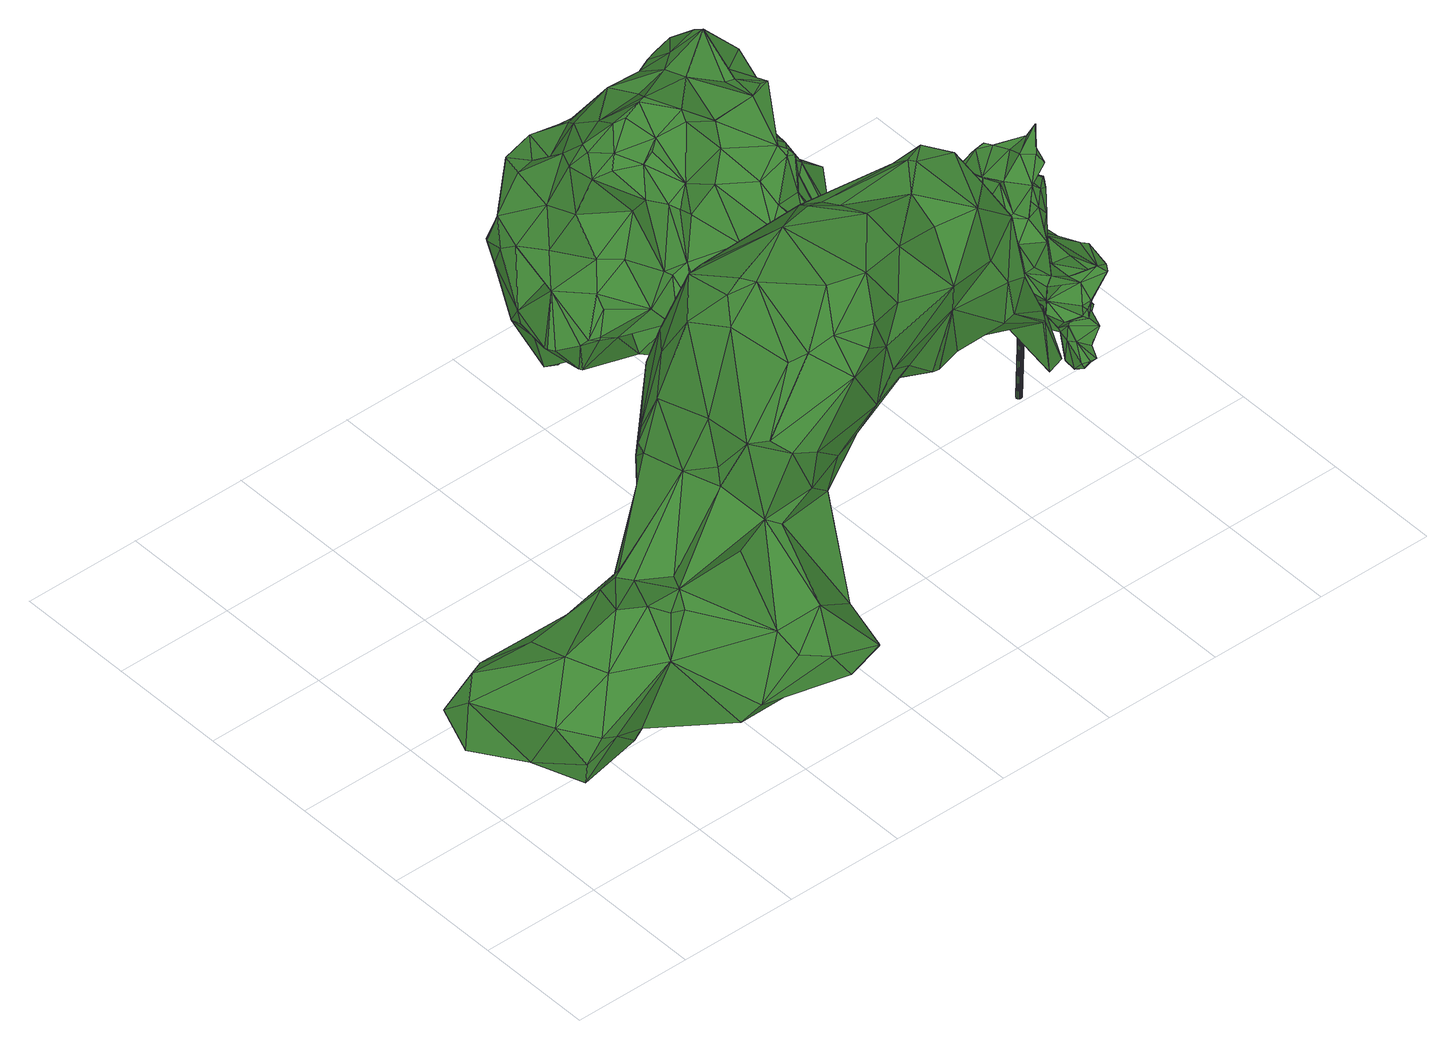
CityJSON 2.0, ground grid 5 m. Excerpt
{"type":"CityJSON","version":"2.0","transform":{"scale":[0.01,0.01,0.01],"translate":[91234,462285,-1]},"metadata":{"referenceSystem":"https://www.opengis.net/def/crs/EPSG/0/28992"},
"CityObjects":{
"tree1":{"type":"SolitaryVegetationObject","attributes":{"gtid":165,"crown_width_m":18.68,"crown_median_z":6.16,"trunk_H_m":6.34,"trunk_DBH_m":0.913,"trunk_radius_m":0.456,"trunk_base_height_m":-0.18,"original_gtid":"169"},"geometry":[{"type":"Solid","lod":"3","boundaries":[[[[0,1,2]],[[3,4,5]],[[6,7,8]],[[9,10,11]],[[12,13,14]],[[15,16,17]],[[18,19,20]],[[12,21,22]],[[23,24,25]],[[16,26,27]],[[28,29,30]],[[5,31,29]],[[5,29,3]],[[32,33,34]],[[35,36,37]],[[25,24,38]],[[21,39,22]],[[36,40,41]],[[36,41,37]],[[42,43,4]],[[44,45,46]],[[21,46,45]],[[36,47,48]],[[49,7,50]],[[51,0,52]],[[53,54,55]],[[56,57,30]],[[58,56,30]],[[30,29,58]],[[29,28,3]],[[59,45,60]],[[61,45,59]],[[62,33,63]],[[64,65,66]],[[67,64,66]],[[68,69,70]],[[71,72,73]],[[74,72,71]],[[5,75,31]],[[57,56,76]],[[32,34,77]],[[78,77,34]],[[79,38,80]],[[62,81,82]],[[83,43,42]],[[84,78,85]],[[36,86,40]],[[87,86,36]],[[88,89,90]],[[91,92,93]],[[94,92,91]],[[95,96,97]],[[60,44,95]],[[62,98,99]],[[80,24,100]],[[101,102,103]],[[104,76,56]],[[105,106,104]],[[105,107,108]],[[23,25,109]],[[110,39,111]],[[112,85,78]],[[113,9,114]],[[2,115,0]],[[116,13,110]],[[117,118,119]],[[40,86,120]],[[121,81,122]],[[120,123,124]],[[12,125,21]],[[126,125,12]],[[70,69,127]],[[91,128,72]],[[129,69,130]],[[16,7,26]],[[27,131,132]],[[17,27,132]],[[133,134,135]],[[110,111,136]],[[137,133,138]],[[65,64,8]],[[80,76,139]],[[48,140,123]],[[141,142,143]],[[87,144,86]],[[145,106,146]],[[5,68,75]],[[112,78,34]],[[3,42,4]],[[0,51,1]],[[67,113,114]],[[66,10,113]],[[66,113,67]],[[53,55,147]],[[120,148,40]],[[20,149,88]],[[64,6,8]],[[110,12,22]],[[110,22,39]],[[7,6,50]],[[82,79,139]],[[40,148,41]],[[150,41,148]],[[90,4,43]],[[71,151,74]],[[42,97,83]],[[131,152,14]],[[136,111,153]],[[110,13,12]],[[95,44,96]],[[60,45,44]],[[154,49,50]],[[27,155,131]],[[8,156,65]],[[15,156,8]],[[155,26,49]],[[14,126,12]],[[26,7,49]],[[137,152,157]],[[158,72,128]],[[159,160,161]],[[24,80,38]],[[77,78,162]],[[146,85,145]],[[145,85,112]],[[68,70,75]],[[81,163,164]],[[84,85,146]],[[99,145,112]],[[5,4,165]],[[133,151,134]],[[2,166,115]],[[167,55,54]],[[160,111,61]],[[111,39,61]],[[131,155,152]],[[20,19,73]],[[70,127,168]],[[67,92,169]],[[31,170,29]],[[2,171,166]],[[8,7,15]],[[88,149,172]],[[155,27,26]],[[164,173,174]],[[100,119,118]],[[149,175,176]],[[82,139,177]],[[177,62,82]],[[172,149,176]],[[149,20,175]],[[134,90,43]],[[81,178,122]],[[67,169,64]],[[6,64,169]],[[172,179,5]],[[176,179,172]],[[68,5,179]],[[93,9,180]],[[127,171,2]],[[5,165,172]],[[100,24,23]],[[56,58,51]],[[123,87,181]],[[116,110,136]],[[136,182,116]],[[54,129,183]],[[53,129,54]],[[4,89,165]],[[134,43,83]],[[90,89,4]],[[107,162,108]],[[167,54,175]],[[176,175,54]],[[151,18,134]],[[89,172,165]],[[89,88,172]],[[80,139,79]],[[90,134,18]],[[106,177,139]],[[117,184,30]],[[185,184,117]],[[186,102,127]],[[15,7,16]],[[83,97,138]],[[17,66,156]],[[65,156,66]],[[156,15,17]],[[74,91,72]],[[17,16,27]],[[47,13,116]],[[47,14,13]],[[10,66,132]],[[99,34,33]],[[112,34,99]],[[187,188,97]],[[137,157,133]],[[140,182,189]],[[140,189,190]],[[93,114,9]],[[66,17,132]],[[132,11,10]],[[93,128,91]],[[175,20,167]],[[134,83,135]],[[184,121,191]],[[58,143,51]],[[187,42,192]],[[54,183,193]],[[94,74,194]],[[1,51,143]],[[73,19,151]],[[147,195,53]],[[61,21,45]],[[157,194,151]],[[151,194,74]],[[119,23,109]],[[180,9,11]],[[127,102,171]],[[196,189,195]],[[101,171,102]],[[187,97,42]],[[164,174,81]],[[105,197,106]],[[146,106,197]],[[184,28,30]],[[138,135,83]],[[138,97,96]],[[101,32,77]],[[120,124,148]],[[104,106,139]],[[51,52,56]],[[36,48,87]],[[107,166,101]],[[190,189,196]],[[76,118,57]],[[25,198,109]],[[158,93,199]],[[158,128,93]],[[38,198,25]],[[154,50,169]],[[154,169,94]],[[29,170,58]],[[188,95,97]],[[191,59,60]],[[60,95,191]],[[130,69,68]],[[196,123,140]],[[157,154,194]],[[10,9,113]],[[95,188,191]],[[126,14,152]],[[138,133,135]],[[3,192,42]],[[28,192,3]],[[174,195,178]],[[195,173,53]],[[138,96,137]],[[188,184,191]],[[81,174,178]],[[48,123,181]],[[55,200,147]],[[93,41,199]],[[153,159,136]],[[48,181,87]],[[121,184,185]],[[121,185,82]],[[82,81,121]],[[154,157,49]],[[54,193,176]],[[99,98,145]],[[147,196,195]],[[159,161,189]],[[182,159,189]],[[36,35,47]],[[41,93,37]],[[50,6,169]],[[122,59,121]],[[59,191,121]],[[157,151,133]],[[94,194,154]],[[148,124,150]],[[72,199,201]],[[104,139,76]],[[145,98,106]],[[177,106,98]],[[100,23,119]],[[82,198,79]],[[38,79,198]],[[96,44,202]],[[163,81,62]],[[163,62,63]],[[99,33,62]],[[177,98,62]],[[150,124,199]],[[203,199,124]],[[63,33,32]],[[80,100,118]],[[80,118,76]],[[136,159,182]],[[129,130,183]],[[70,142,75]],[[117,30,118]],[[185,198,82]],[[185,109,198]],[[49,152,155]],[[150,199,41]],[[201,199,203]],[[14,47,204]],[[73,72,203]],[[73,203,20]],[[157,152,49]],[[137,126,152]],[[131,14,204]],[[131,204,132]],[[153,111,160]],[[160,61,59]],[[61,39,21]],[[91,74,94]],[[72,201,203]],[[196,200,205]],[[180,11,35]],[[180,35,37]],[[37,93,180]],[[137,202,126]],[[96,202,137]],[[35,11,132]],[[122,189,161]],[[178,189,122]],[[205,200,203]],[[196,147,200]],[[196,205,123]],[[123,205,124]],[[72,158,199]],[[164,102,173]],[[205,203,124]],[[195,174,173]],[[77,162,107]],[[167,200,55]],[[167,203,200]],[[167,20,203]],[[116,140,47]],[[71,73,151]],[[182,140,116]],[[196,140,190]],[[195,189,178]],[[126,202,125]],[[109,185,117]],[[109,117,119]],[[57,118,30]],[[86,144,120]],[[125,202,44]],[[84,197,108]],[[105,108,197]],[[47,35,204]],[[153,160,159]],[[59,161,160]],[[59,122,161]],[[48,47,140]],[[132,204,35]],[[56,52,104]],[[88,90,18]],[[88,18,20]],[[0,115,52]],[[129,127,69]],[[53,186,129]],[[84,162,78]],[[84,108,162]],[[166,107,105]],[[104,166,105]],[[166,171,101]],[[163,103,102]],[[163,102,164]],[[143,58,170]],[[170,141,143]],[[107,101,77]],[[188,192,184]],[[28,184,192]],[[70,168,142]],[[2,142,168]],[[2,168,127]],[[187,192,188]],[[143,142,1]],[[125,46,21]],[[44,46,125]],[[31,75,206]],[[93,92,114]],[[114,92,67]],[[170,31,206]],[[170,206,141]],[[166,52,115]],[[104,52,166]],[[2,1,142]],[[173,186,53]],[[129,186,127]],[[173,102,186]],[[179,176,193]],[[183,130,193]],[[68,193,130]],[[179,193,68]],[[169,92,94]],[[206,142,141]],[[206,75,142]],[[63,103,163]],[[32,103,63]],[[32,101,103]],[[84,146,197]],[[18,151,19]],[[123,144,87]],[[120,144,123]],[[207,208,209]],[[207,209,210]],[[210,209,211]],[[210,211,212]],[[209,208,213]],[[209,213,211]],[[211,213,214]],[[211,214,212]],[[213,208,215]],[[213,215,214]],[[214,215,216]],[[214,216,212]],[[215,208,217]],[[215,217,216]],[[216,217,218]],[[216,218,212]],[[217,208,219]],[[217,219,218]],[[218,219,220]],[[218,220,212]],[[219,208,221]],[[219,221,220]],[[220,221,222]],[[220,222,212]],[[221,208,223]],[[221,223,222]],[[222,223,224]],[[222,224,212]],[[223,208,225]],[[223,225,224]],[[224,225,226]],[[224,226,212]],[[225,208,227]],[[225,227,226]],[[226,227,228]],[[226,228,212]],[[227,208,229]],[[227,229,228]],[[228,229,230]],[[228,230,212]],[[229,208,231]],[[229,231,230]],[[230,231,232]],[[230,232,212]],[[231,208,233]],[[231,233,232]],[[232,233,234]],[[232,234,212]],[[233,208,235]],[[233,235,234]],[[234,235,236]],[[234,236,212]],[[235,208,237]],[[235,237,236]],[[236,237,238]],[[236,238,212]],[[237,208,239]],[[237,239,238]],[[238,239,240]],[[238,240,212]],[[239,208,241]],[[239,241,240]],[[240,241,242]],[[240,242,212]],[[241,208,243]],[[241,243,242]],[[242,243,244]],[[242,244,212]],[[243,208,245]],[[243,245,244]],[[244,245,246]],[[244,246,212]],[[245,208,247]],[[245,247,246]],[[246,247,248]],[[246,248,212]],[[247,208,249]],[[247,249,248]],[[248,249,250]],[[248,250,212]],[[249,208,251]],[[249,251,250]],[[250,251,252]],[[250,252,212]],[[251,208,253]],[[251,253,252]],[[252,253,254]],[[252,254,212]],[[253,208,255]],[[253,255,254]],[[254,255,256]],[[254,256,212]],[[255,208,207]],[[255,207,256]],[[256,207,210]],[[256,210,212]]]]}]},
"tree2":{"type":"SolitaryVegetationObject","attributes":{"gtid":192,"crown_width_m":11.8,"crown_median_z":6.64,"trunk_H_m":6.78,"trunk_DBH_m":0.577,"trunk_radius_m":0.288,"trunk_base_height_m":-0.14,"original_gtid":"196"},"geometry":[{"type":"Solid","lod":"3","boundaries":[[[[257,258,259]],[[260,261,262]],[[263,264,265]],[[266,267,268]],[[269,270,271]],[[272,273,274]],[[275,276,277]],[[264,278,279]],[[280,268,267]],[[281,282,283]],[[281,278,282]],[[284,285,286]],[[287,288,289]],[[275,290,291]],[[292,293,294]],[[295,296,297]],[[298,295,297]],[[299,300,301]],[[302,303,304]],[[305,306,307]],[[308,309,310]],[[311,309,308]],[[312,313,270]],[[314,270,313]],[[275,291,276]],[[266,315,316]],[[317,318,300]],[[282,263,283]],[[319,320,321]],[[322,323,324]],[[271,325,326]],[[327,326,325]],[[328,329,279]],[[330,329,328]],[[331,332,333]],[[334,274,335]],[[336,318,317]],[[264,263,282]],[[337,338,295]],[[339,314,313]],[[340,341,342]],[[343,344,345]],[[346,347,348]],[[262,261,349]],[[350,351,352]],[[352,351,353]],[[354,335,274]],[[291,290,350]],[[355,300,356]],[[275,350,290]],[[357,358,359]],[[325,360,327]],[[361,342,362]],[[263,363,364]],[[365,366,367]],[[368,261,369]],[[370,371,372]],[[284,286,373]],[[374,285,284]],[[299,375,376]],[[377,378,292]],[[379,378,377]],[[342,341,380]],[[327,269,326]],[[336,381,318]],[[382,340,383]],[[276,346,277]],[[360,384,327]],[[379,293,378]],[[385,345,386]],[[387,388,360]],[[389,390,391]],[[391,390,392]],[[393,311,308]],[[379,296,293]],[[394,266,349]],[[267,395,287]],[[271,326,269]],[[376,375,332]],[[396,397,398]],[[399,400,401]],[[399,398,400]],[[402,403,404]],[[405,406,407]],[[302,281,408]],[[409,298,410]],[[340,361,383]],[[342,361,340]],[[317,300,355]],[[295,338,296]],[[411,412,260]],[[350,413,291]],[[266,395,267]],[[310,414,308]],[[379,377,415]],[[379,415,297]],[[300,318,301]],[[376,259,416]],[[417,418,419]],[[272,347,420]],[[421,393,288]],[[422,418,417]],[[378,293,423]],[[292,423,293]],[[377,334,415]],[[382,386,340]],[[389,424,390]],[[306,367,425]],[[328,426,427]],[[339,428,429]],[[336,429,428]],[[340,345,430]],[[386,345,340]],[[331,310,309]],[[431,432,433]],[[337,303,434]],[[278,264,282]],[[259,332,331]],[[263,364,303]],[[388,314,339]],[[387,314,388]],[[271,314,387]],[[271,270,314]],[[281,283,408]],[[284,373,380]],[[435,436,365]],[[370,319,437]],[[370,437,438]],[[439,358,440]],[[323,322,441]],[[323,441,398]],[[328,442,330]],[[299,301,375]],[[376,332,259]],[[301,318,381]],[[332,375,333]],[[333,310,331]],[[443,444,270]],[[443,289,444]],[[445,406,446]],[[447,345,385]],[[399,386,382]],[[353,351,424]],[[262,411,260]],[[291,448,449]],[[297,296,379]],[[450,394,451]],[[300,299,356]],[[421,452,453]],[[268,349,266]],[[454,455,456]],[[457,324,383]],[[270,269,443]],[[365,458,402]],[[452,459,453]],[[450,451,438]],[[460,395,316]],[[316,395,266]],[[461,261,394]],[[462,394,261]],[[313,312,463]],[[313,463,339]],[[464,465,459]],[[343,345,447]],[[374,365,285]],[[316,315,450]],[[466,467,364]],[[289,267,287]],[[393,453,311]],[[354,435,404]],[[291,449,276]],[[468,276,449]],[[469,470,356]],[[471,299,376]],[[368,373,286]],[[472,400,445]],[[388,473,360]],[[468,449,372]],[[474,386,401]],[[337,434,467]],[[263,408,283]],[[475,476,360]],[[407,473,405]],[[322,324,457]],[[338,337,467]],[[258,465,417]],[[328,427,442]],[[477,299,471]],[[425,307,306]],[[295,409,337]],[[334,442,427]],[[334,427,415]],[[426,297,427]],[[415,427,297]],[[295,298,409]],[[359,358,411]],[[319,478,479]],[[279,410,328]],[[355,455,480]],[[443,269,481]],[[482,327,359]],[[292,390,483]],[[452,321,459]],[[478,321,452]],[[311,453,459]],[[333,375,301]],[[381,333,301]],[[443,481,484]],[[396,398,441]],[[422,465,485]],[[470,455,355]],[[418,486,419]],[[365,436,366]],[[463,312,270]],[[460,287,395]],[[426,298,297]],[[487,439,457]],[[257,311,459]],[[414,310,333]],[[277,351,275]],[[424,351,483]],[[257,259,331]],[[364,488,434]],[[364,467,488]],[[467,434,488]],[[489,490,294]],[[265,264,329]],[[275,351,350]],[[320,485,464]],[[489,293,491]],[[294,293,489]],[[399,401,386]],[[372,448,370]],[[372,449,448]],[[389,391,486]],[[364,363,466]],[[454,388,429]],[[450,479,316]],[[359,327,357]],[[429,480,454]],[[262,280,482]],[[426,410,298]],[[492,493,491]],[[377,274,334]],[[308,414,494]],[[473,397,475]],[[473,475,360]],[[265,363,263]],[[397,476,495]],[[402,458,496]],[[448,497,370]],[[401,400,472]],[[257,465,258]],[[459,465,257]],[[466,293,467]],[[491,293,466]],[[421,288,287]],[[405,456,433]],[[334,335,442]],[[308,494,288]],[[343,447,374]],[[284,343,374]],[[497,448,413]],[[370,438,371]],[[451,371,438]],[[385,498,447]],[[469,455,470]],[[456,455,469]],[[380,373,342]],[[383,361,457]],[[482,359,411]],[[482,411,262]],[[316,479,460]],[[422,389,418]],[[257,331,309]],[[287,460,421]],[[327,384,357]],[[257,309,311]],[[478,421,460]],[[460,479,478]],[[485,465,464]],[[386,474,496]],[[386,496,385]],[[353,320,352]],[[261,368,462]],[[424,389,422]],[[279,329,264]],[[499,428,463]],[[500,265,501]],[[500,501,472]],[[317,502,336]],[[400,406,445]],[[433,456,431]],[[422,485,320]],[[422,320,353]],[[484,482,280]],[[461,394,349]],[[404,403,335]],[[503,468,436]],[[276,503,346]],[[468,503,276]],[[265,329,330]],[[265,330,504]],[[404,335,354]],[[365,286,285]],[[365,367,286]],[[367,306,286]],[[419,416,417]],[[292,490,390]],[[258,417,416]],[[258,416,259]],[[405,433,406]],[[446,406,433]],[[418,389,486]],[[431,469,505]],[[505,416,392]],[[425,367,307]],[[505,469,477]],[[432,431,505]],[[392,432,505]],[[383,324,382]],[[387,325,271]],[[393,421,453]],[[393,308,288]],[[402,435,365]],[[404,435,402]],[[270,444,494]],[[288,494,444]],[[479,438,437]],[[479,437,319]],[[480,502,355]],[[355,502,317]],[[419,486,391]],[[398,506,400]],[[299,477,469]],[[422,353,424]],[[392,416,391]],[[471,416,477]],[[477,416,505]],[[374,447,365]],[[398,399,323]],[[507,508,491]],[[472,508,507]],[[398,397,506]],[[407,506,397]],[[407,397,473]],[[391,416,419]],[[484,280,267]],[[484,267,289]],[[484,481,482]],[[484,289,443]],[[463,428,339]],[[356,470,355]],[[429,502,480]],[[405,388,454]],[[405,473,388]],[[336,428,381]],[[339,429,388]],[[385,458,498]],[[306,509,286]],[[451,462,509]],[[510,451,509]],[[510,509,306]],[[499,381,428]],[[471,376,416]],[[351,348,483]],[[299,469,356]],[[367,511,307]],[[362,439,361]],[[362,411,439]],[[400,506,406]],[[407,406,506]],[[504,501,265]],[[401,501,474]],[[401,472,501]],[[475,495,476]],[[490,493,392]],[[330,442,335]],[[381,499,512]],[[288,444,289]],[[468,366,436]],[[503,436,354]],[[438,479,450]],[[291,413,448]],[[462,451,394]],[[346,348,277]],[[274,273,354]],[[461,349,261]],[[319,352,320]],[[368,369,373]],[[328,410,426]],[[278,410,279]],[[281,410,278]],[[409,410,281]],[[434,303,364]],[[303,408,263]],[[302,408,303]],[[281,302,409]],[[302,304,409]],[[409,303,337]],[[304,303,409]],[[294,490,292]],[[292,483,347]],[[292,347,377]],[[377,347,272]],[[292,378,423]],[[424,483,390]],[[360,325,387]],[[336,502,429]],[[431,456,469]],[[345,344,430]],[[405,454,456]],[[284,380,343]],[[327,482,481]],[[327,481,269]],[[447,458,365]],[[498,458,447]],[[417,465,422]],[[377,272,274]],[[487,457,361]],[[362,342,369]],[[369,342,373]],[[397,495,475]],[[466,500,507]],[[363,500,466]],[[265,500,363]],[[384,360,476]],[[466,507,491]],[[507,500,472]],[[478,319,321]],[[421,478,452]],[[464,321,320]],[[464,459,321]],[[358,439,411]],[[272,420,273]],[[483,348,347]],[[474,403,402]],[[439,440,457]],[[357,440,358]],[[384,440,357]],[[372,307,511]],[[305,307,372]],[[371,305,372]],[[371,306,305]],[[366,468,511]],[[366,511,367]],[[372,511,468]],[[371,451,510]],[[371,510,306]],[[368,509,462]],[[286,509,368]],[[480,455,454]],[[445,513,432]],[[463,512,499]],[[492,432,493]],[[463,270,512]],[[432,392,493]],[[490,489,493]],[[494,414,512]],[[381,512,333]],[[414,333,512]],[[338,293,296]],[[338,467,293]],[[445,491,508]],[[445,508,472]],[[474,501,403]],[[504,403,501]],[[330,335,504]],[[504,335,403]],[[487,361,439]],[[445,432,492]],[[390,490,392]],[[433,432,513]],[[446,513,445]],[[433,513,446]],[[341,340,344]],[[340,430,344]],[[385,496,458]],[[343,514,344]],[[315,394,450]],[[315,266,394]],[[280,262,349]],[[280,349,268]],[[351,277,348]],[[319,370,497]],[[396,441,322]],[[397,515,476]],[[382,323,399]],[[476,515,384]],[[322,440,396]],[[457,440,322]],[[402,496,474]],[[396,515,397]],[[384,515,396]],[[445,492,491]],[[354,436,435]],[[369,261,412]],[[261,260,412]],[[362,369,412]],[[362,412,411]],[[384,396,440]],[[382,324,323]],[[494,516,270]],[[512,270,516]],[[512,516,494]],[[319,497,352]],[[491,493,489]],[[352,413,350]],[[497,413,352]],[[420,347,346]],[[354,273,503]],[[420,346,273]],[[346,503,273]],[[343,380,514]],[[380,341,514]],[[341,344,514]],[[517,518,519]],[[517,519,520]],[[520,519,521]],[[520,521,522]],[[519,518,523]],[[519,523,521]],[[521,523,524]],[[521,524,522]],[[523,518,525]],[[523,525,524]],[[524,525,526]],[[524,526,522]],[[525,518,527]],[[525,527,526]],[[526,527,528]],[[526,528,522]],[[527,518,529]],[[527,529,528]],[[528,529,530]],[[528,530,522]],[[529,518,531]],[[529,531,530]],[[530,531,532]],[[530,532,522]],[[531,518,533]],[[531,533,532]],[[532,533,534]],[[532,534,522]],[[533,518,535]],[[533,535,534]],[[534,535,536]],[[534,536,522]],[[535,518,537]],[[535,537,536]],[[536,537,538]],[[536,538,522]],[[537,518,539]],[[537,539,538]],[[538,539,540]],[[538,540,522]],[[539,518,541]],[[539,541,540]],[[540,541,542]],[[540,542,522]],[[541,518,543]],[[541,543,542]],[[542,543,544]],[[542,544,522]],[[543,518,545]],[[543,545,544]],[[544,545,546]],[[544,546,522]],[[545,518,547]],[[545,547,546]],[[546,547,548]],[[546,548,522]],[[547,518,549]],[[547,549,548]],[[548,549,550]],[[548,550,522]],[[549,518,551]],[[549,551,550]],[[550,551,552]],[[550,552,522]],[[551,518,553]],[[551,553,552]],[[552,553,554]],[[552,554,522]],[[553,518,555]],[[553,555,554]],[[554,555,556]],[[554,556,522]],[[555,518,557]],[[555,557,556]],[[556,557,558]],[[556,558,522]],[[557,518,559]],[[557,559,558]],[[558,559,560]],[[558,560,522]],[[559,518,561]],[[559,561,560]],[[560,561,562]],[[560,562,522]],[[561,518,563]],[[561,563,562]],[[562,563,564]],[[562,564,522]],[[563,518,565]],[[563,565,564]],[[564,565,566]],[[564,566,522]],[[565,518,517]],[[565,517,566]],[[566,517,520]],[[566,520,522]]]]}]},
"tree3":{"type":"SolitaryVegetationObject","attributes":{"gtid":215,"crown_width_m":5.42,"crown_median_z":6.49,"trunk_H_m":6.42,"trunk_DBH_m":0.236,"trunk_radius_m":0.118,"trunk_base_height_m":0.07,"original_gtid":"220"},"geometry":[{"type":"Solid","lod":"3","boundaries":[[[[567,568,569]],[[570,571,572]],[[573,574,575]],[[576,577,578]],[[576,571,577]],[[579,580,581]],[[582,583,584]],[[585,586,587]],[[588,589,590]],[[577,591,592]],[[593,594,595]],[[594,596,595]],[[597,598,599]],[[600,601,602]],[[603,604,605]],[[606,605,604]],[[607,608,609]],[[610,611,612]],[[613,614,615]],[[616,617,618]],[[589,619,620]],[[621,620,622]],[[621,622,623]],[[624,625,580]],[[626,627,628]],[[576,629,571]],[[593,595,630]],[[631,630,632]],[[633,634,635]],[[636,637,574]],[[567,638,568]],[[639,640,573]],[[641,635,642]],[[643,644,645]],[[588,646,647]],[[647,646,648]],[[649,650,651]],[[652,653,654]],[[609,655,615]],[[656,657,658]],[[642,659,660]],[[634,659,642]],[[567,569,607]],[[661,662,663]],[[605,606,664]],[[665,666,633]],[[664,667,584]],[[668,569,568]],[[668,568,669]],[[670,669,568]],[[671,672,614]],[[587,586,673]],[[578,674,576]],[[675,590,620]],[[638,619,676]],[[589,676,619]],[[634,666,677]],[[590,648,646]],[[620,590,589]],[[660,604,603]],[[676,589,647]],[[588,647,589]],[[590,675,648]],[[678,679,680]],[[678,628,679]],[[681,682,662]],[[682,663,662]],[[642,635,634]],[[673,683,684]],[[683,685,684]],[[686,623,687]],[[646,588,590]],[[612,688,610]],[[609,615,607]],[[689,690,686]],[[691,692,693]],[[612,637,636]],[[613,615,655]],[[631,632,629]],[[694,695,696]],[[696,697,694]],[[574,611,610]],[[625,698,699]],[[700,701,585]],[[675,702,703]],[[675,703,648]],[[704,580,627]],[[623,705,650]],[[585,701,586]],[[706,585,707]],[[599,598,708]],[[583,605,664]],[[583,664,584]],[[578,577,709]],[[634,710,659]],[[711,710,634]],[[655,677,613]],[[577,712,709]],[[705,686,713]],[[714,715,645]],[[716,697,696]],[[717,613,677]],[[718,719,693]],[[718,693,720]],[[721,722,723]],[[592,591,724]],[[628,654,653]],[[725,665,641]],[[571,629,572]],[[726,679,653]],[[642,660,603]],[[656,727,657]],[[640,728,573]],[[681,636,682]],[[574,728,636]],[[658,729,730]],[[731,732,733]],[[616,687,617]],[[634,633,666]],[[663,673,684]],[[734,703,702]],[[641,735,725]],[[736,593,630]],[[737,738,579]],[[739,644,740]],[[569,608,607]],[[711,655,609]],[[741,742,743]],[[706,707,645]],[[714,645,707]],[[695,716,696]],[[623,686,705]],[[716,743,689]],[[610,575,574]],[[609,608,599]],[[686,687,689]],[[627,580,744]],[[685,586,701]],[[685,673,586]],[[685,683,673]],[[693,692,720]],[[736,630,708]],[[658,730,656]],[[745,656,730]],[[612,611,637]],[[746,682,747]],[[635,641,665]],[[650,705,651]],[[738,721,579]],[[738,722,721]],[[567,607,614]],[[748,604,749]],[[609,599,711]],[[750,751,752]],[[704,753,754]],[[635,665,633]],[[659,755,660]],[[736,598,597]],[[686,742,713]],[[756,723,576]],[[729,657,727]],[[658,657,729]],[[619,638,757]],[[673,663,587]],[[727,745,694]],[[656,745,727]],[[751,725,735]],[[758,669,670]],[[731,630,723]],[[606,630,731]],[[645,715,582]],[[619,617,620]],[[759,753,704]],[[606,733,664]],[[731,733,606]],[[655,711,677]],[[697,760,694]],[[761,762,695]],[[700,585,706]],[[688,763,732]],[[719,732,763]],[[737,754,738]],[[712,674,578]],[[712,578,709]],[[584,643,582]],[[582,643,645]],[[717,694,760]],[[584,764,643]],[[630,749,708]],[[630,748,749]],[[626,746,759]],[[765,746,626]],[[638,766,568]],[[670,568,766]],[[738,639,688]],[[706,636,767]],[[706,767,700]],[[580,704,581]],[[599,608,597]],[[694,745,695]],[[705,713,651]],[[618,672,616]],[[690,743,742]],[[722,732,731]],[[684,661,663]],[[768,761,769]],[[694,770,727]],[[676,647,766]],[[618,617,619]],[[605,771,603]],[[583,771,605]],[[730,761,745]],[[724,772,592]],[[637,611,574]],[[756,721,723]],[[573,728,574]],[[698,625,624]],[[726,652,773]],[[627,654,628]],[[672,774,614]],[[712,775,650]],[[776,777,778]],[[779,601,600]],[[780,779,600]],[[618,619,757]],[[732,718,781]],[[610,639,575]],[[688,639,610]],[[776,688,692]],[[690,689,743]],[[731,723,722]],[[720,692,688]],[[636,706,782]],[[774,567,614]],[[719,691,693]],[[681,767,636]],[[634,677,711]],[[572,596,593]],[[758,570,669]],[[651,580,579]],[[764,667,781]],[[688,732,738]],[[738,732,722]],[[615,614,607]],[[701,783,685]],[[628,784,626]],[[678,784,628]],[[687,623,622]],[[687,622,620]],[[663,785,587]],[[742,686,690]],[[717,677,666]],[[756,786,721]],[[638,676,766]],[[787,751,750]],[[748,606,604]],[[767,681,788]],[[662,788,681]],[[662,661,788]],[[701,788,661]],[[767,788,701]],[[739,645,644]],[[789,708,790]],[[789,736,708]],[[711,599,708]],[[791,753,759]],[[640,753,791]],[[636,782,612]],[[732,781,733]],[[569,570,608]],[[679,628,653]],[[650,674,712]],[[756,674,650]],[[714,768,715]],[[576,631,629]],[[756,576,674]],[[671,792,793]],[[794,769,727]],[[684,685,783]],[[684,783,661]],[[701,661,783]],[[623,650,775]],[[678,779,780]],[[601,680,679]],[[779,680,601]],[[678,680,779]],[[761,602,762]],[[773,762,602]],[[601,679,726]],[[712,577,775]],[[724,795,570]],[[702,775,577]],[[573,575,639]],[[764,644,643]],[[668,570,569]],[[597,608,570]],[[651,579,721]],[[759,746,640]],[[640,791,759]],[[624,580,651]],[[630,606,748]],[[688,776,778]],[[688,778,763]],[[695,743,716]],[[729,727,769]],[[706,796,782]],[[630,631,723]],[[602,761,600]],[[604,660,749]],[[755,749,660]],[[730,729,761]],[[587,707,585]],[[773,652,744]],[[666,797,717]],[[745,761,695]],[[659,710,755]],[[666,665,797]],[[714,761,768]],[[698,624,651]],[[794,768,769]],[[750,752,798]],[[729,769,761]],[[648,703,647]],[[763,778,777]],[[723,631,576]],[[618,757,672]],[[751,787,797]],[[738,640,639]],[[668,669,570]],[[612,740,720]],[[781,720,740]],[[781,740,764]],[[781,718,720]],[[612,720,688]],[[597,572,736]],[[593,736,572]],[[580,625,699]],[[727,750,794]],[[787,750,727]],[[794,715,768]],[[620,617,687]],[[627,759,704]],[[626,759,627]],[[603,799,642]],[[742,699,713]],[[738,754,640]],[[583,735,771]],[[584,667,764]],[[782,739,612]],[[613,792,671]],[[689,793,716]],[[616,793,689]],[[717,792,613]],[[665,751,797]],[[725,751,665]],[[593,596,594]],[[758,670,766]],[[647,758,766]],[[724,702,772]],[[649,786,756]],[[651,786,649]],[[651,721,786]],[[671,614,613]],[[570,572,597]],[[713,698,651]],[[592,772,577]],[[702,577,772]],[[765,785,746]],[[776,692,691]],[[649,756,650]],[[616,689,687]],[[732,719,718]],[[754,737,581]],[[754,581,704]],[[701,700,767]],[[724,734,702]],[[697,793,792]],[[671,793,672]],[[716,793,697]],[[695,762,743]],[[741,743,762]],[[708,710,711]],[[800,710,708]],[[801,744,741]],[[744,742,741]],[[773,741,762]],[[603,771,799]],[[641,642,799]],[[582,752,583]],[[713,699,698]],[[797,787,694]],[[770,694,787]],[[580,699,744]],[[744,699,742]],[[765,780,785]],[[746,785,682]],[[702,621,775]],[[675,621,702]],[[620,621,675]],[[623,775,621]],[[579,581,737]],[[733,667,664]],[[781,667,733]],[[577,571,591]],[[749,800,708]],[[616,672,793]],[[758,734,570]],[[724,570,734]],[[707,587,785]],[[694,802,797]],[[717,797,802]],[[717,802,694]],[[715,794,798]],[[792,717,760]],[[792,760,697]],[[591,571,795]],[[591,795,724]],[[571,570,795]],[[612,739,740]],[[774,757,567]],[[567,757,638]],[[672,757,774]],[[801,741,773]],[[773,602,601]],[[726,773,601]],[[726,653,652]],[[801,773,744]],[[749,710,800]],[[749,755,710]],[[719,763,803]],[[719,803,691]],[[682,785,663]],[[600,785,780]],[[707,785,714]],[[746,747,640]],[[735,799,771]],[[735,641,799]],[[763,777,803]],[[691,803,776]],[[776,803,777]],[[744,654,627]],[[798,794,750]],[[765,626,784]],[[652,654,744]],[[780,784,678]],[[715,752,582]],[[798,752,715]],[[765,784,780]],[[789,598,736]],[[708,598,790]],[[789,790,598]],[[735,752,751]],[[761,714,785]],[[761,785,600]],[[727,770,787]],[[682,636,747]],[[728,747,636]],[[747,728,640]],[[583,752,735]],[[629,596,572]],[[754,753,640]],[[782,796,739]],[[645,739,796]],[[645,796,706]],[[629,632,596]],[[596,632,595]],[[630,595,632]],[[758,703,734]],[[758,647,703]],[[740,644,764]],[[804,805,806]],[[804,806,807]],[[807,806,808]],[[807,808,809]],[[806,805,810]],[[806,810,808]],[[808,810,811]],[[808,811,809]],[[810,805,812]],[[810,812,811]],[[811,812,813]],[[811,813,809]],[[812,805,814]],[[812,814,813]],[[813,814,815]],[[813,815,809]],[[814,805,816]],[[814,816,815]],[[815,816,817]],[[815,817,809]],[[816,805,818]],[[816,818,817]],[[817,818,819]],[[817,819,809]],[[818,805,820]],[[818,820,819]],[[819,820,821]],[[819,821,809]],[[820,805,822]],[[820,822,821]],[[821,822,823]],[[821,823,809]],[[822,805,824]],[[822,824,823]],[[823,824,825]],[[823,825,809]],[[824,805,826]],[[824,826,825]],[[825,826,827]],[[825,827,809]],[[826,805,828]],[[826,828,827]],[[827,828,829]],[[827,829,809]],[[828,805,830]],[[828,830,829]],[[829,830,831]],[[829,831,809]],[[830,805,832]],[[830,832,831]],[[831,832,833]],[[831,833,809]],[[832,805,834]],[[832,834,833]],[[833,834,835]],[[833,835,809]],[[834,805,836]],[[834,836,835]],[[835,836,837]],[[835,837,809]],[[836,805,838]],[[836,838,837]],[[837,838,839]],[[837,839,809]],[[838,805,840]],[[838,840,839]],[[839,840,841]],[[839,841,809]],[[840,805,842]],[[840,842,841]],[[841,842,843]],[[841,843,809]],[[842,805,844]],[[842,844,843]],[[843,844,845]],[[843,845,809]],[[844,805,846]],[[844,846,845]],[[845,846,847]],[[845,847,809]],[[846,805,848]],[[846,848,847]],[[847,848,849]],[[847,849,809]],[[848,805,850]],[[848,850,849]],[[849,850,851]],[[849,851,809]],[[850,805,852]],[[850,852,851]],[[851,852,853]],[[851,853,809]],[[852,805,804]],[[852,804,853]],[[853,804,807]],[[853,807,809]]]]}]}
},
"vertices":[
[2536,964,1486],[2370,975,1532],[2427,710,1454],[1585,1243,1316],[1417,1117,1450],[1725,961,1601],[185,876,424],[322,991,317],[93,924,268],[414,349,339],[296,385,164],[566,429,182],[1426,983,151],[1466,877,173],[1113,976,151],[293,965,200],[378,982,203],[323,815,149],[1196,757,1131],[1155,655,990],[1180,526,1171],[1572,1104,215],[1580,1077,186],[2368,1635,727],[2405,1655,701],[2389,1645,704],[497,955,250],[469,953,183],[1811,1328,1154],[1950,1130,1463],[2186,1305,1195],[1867,986,1602],[2488,634,920],[2446,743,809],[2748,724,718],[871,549,244],[1142,245,196],[845,172,276],[2407,1648,697],[1661,1071,190],[1246,32,367],[909,133,348],[1407,1261,1102],[1285,1112,1161],[1544,1321,565],[1599,1105,238],[1537,1078,343],[1171,567,180],[1459,316,344],[653,899,418],[425,828,465],[2449,1044,1519],[2587,1004,1321],[1766,497,1040],[1539,354,1394],[1374,366,1129],[2466,1162,1286],[2374,1327,1132],[2346,1079,1468],[1687,1280,593],[1611,1335,580],[1618,1097,234],[2309,858,734],[2306,680,861],[109,808,371],[99,812,148],[241,620,137],[245,489,383],[1776,564,1618],[1914,552,1402],[1988,631,1576],[890,591,666],[838,500,696],[1147,631,919],[774,672,660],[1989,808,1615],[2500,1339,993],[2524,621,954],[2756,722,722],[2435,1524,750],[2460,1565,763],[2149,898,671],[2275,1181,666],[1174,1098,875],[2799,782,728],[2853,742,471],[1428,93,356],[1449,169,332],[1341,802,1450],[1411,902,1496],[1292,983,1382],[665,474,729],[473,464,528],[651,332,571],[582,548,712],[1557,1397,672],[1315,1242,601],[1482,1426,788],[2630,977,666],[2681,892,667],[2428,1603,763],[2500,628,1112],[2201,584,1184],[2203,591,1181],[2729,1092,1050],[2767,1035,1011],[2758,1059,682],[2610,664,1052],[2727,832,785],[2344,1604,732],[1731,993,160],[1748,1020,179],[2785,731,456],[290,371,261],[341,348,374],[2548,821,1427],[1484,804,205],[2333,1442,940],[2340,1445,944],[2343,1609,739],[1412,70,386],[2089,1216,669],[1851,1139,715],[1474,305,392],[1218,172,617],[1345,1081,316],[1182,1047,215],[2174,547,1332],[744,438,679],[1826,515,1271],[1725,460,1475],[753,925,168],[564,531,158],[1109,1008,849],[1188,1024,1053],[1122,1054,856],[1812,892,189],[1175,1121,586],[1178,1130,716],[2541,1271,878],[1479,604,439],[2028,996,1504],[2254,872,1512],[2357,1011,1522],[1431,97,363],[2872,869,441],[2887,880,502],[1563,472,933],[1172,53,481],[1377,530,1441],[1059,103,521],[1113,799,900],[874,908,433],[1800,948,245],[675,743,625],[724,955,179],[233,865,154],[862,860,533],[813,442,650],[1796,830,282],[1780,979,250],[1509,995,514],[2764,744,750],[2181,636,878],[2134,616,905],[1472,904,1540],[2652,785,1234],[1279,391,1160],[2256,749,1437],[399,616,548],[2001,1064,1492],[2447,661,1224],[1496,838,1552],[2006,597,1022],[1843,742,924],[1224,450,1211],[1430,481,1486],[2585,1089,682],[1760,894,825],[1644,631,1588],[587,415,234],[1468,287,353],[1761,766,285],[1651,405,1434],[1936,1339,973],[2164,1239,682],[1879,536,1116],[1577,1299,950],[1638,1404,750],[1566,856,667],[1456,647,620],[1674,1379,663],[1787,1335,1124],[1549,480,1505],[743,737,649],[1710,539,911],[1535,497,765],[2765,964,752],[2390,1560,739],[1064,227,549],[1407,432,895],[1165,546,658],[1275,1115,383],[1228,485,813],[876,763,194],[1283,453,782],[1966,923,1590],[1621,801,84],[1575,802,82],[1619,813,84],[1596,815,718],[1595,827,718],[1550,816,716],[1615,824,83],[1590,838,717],[1608,834,83],[1583,848,717],[1599,841,82],[1574,855,716],[1588,846,82],[1563,860,716],[1576,848,81],[1551,862,715],[1564,846,81],[1540,861,715],[1553,842,80],[1528,856,715],[1543,835,80],[1519,849,714],[1536,826,80],[1511,840,714],[1531,815,80],[1507,829,714],[1529,803,80],[1505,817,714],[1531,791,81],[1506,805,715],[1535,780,81],[1510,794,715],[1542,770,81],[1517,785,716],[1551,763,82],[1527,777,716],[1562,758,83],[1538,772,717],[1574,756,83],[1549,771,717],[1586,758,83],[1561,772,718],[1597,762,84],[1572,776,718],[1607,769,84],[1582,783,718],[1614,778,84],[1589,792,718],[1619,789,84],[1594,803,718],
[1772,2377,879],[1841,2433,797],[1747,2470,663],[1801,1607,1211],[1858,1643,1279],[1779,1645,1223],[2567,1704,360],[2707,1632,316],[2559,1745,467],[1708,1859,1363],[1633,1894,1259],[1681,1840,1309],[1569,1794,820],[1483,1945,784],[1496,1754,668],[2538,1958,819],[2478,1976,935],[2562,1950,817],[2326,2233,1247],[2433,2119,1244],[2405,2151,1167],[2762,1649,224],[2751,1695,337],[1745,1730,1206],[2761,1652,220],[2712,1606,248],[2695,1643,234],[2249,1542,1252],[2269,1559,1261],[2248,1593,1269],[1639,2026,1231],[1606,2111,1011],[1615,1963,1059],[2282,2246,1290],[2292,2230,1332],[2363,2163,740],[2376,2073,502],[2321,2105,517],[2648,1973,270],[2588,2035,406],[2720,1993,468],[2778,1943,321],[1713,2301,383],[1739,2184,198],[1632,2258,381],[2724,1712,225],[2570,1874,231],[2730,1830,295],[2270,1903,1350],[2278,1760,1374],[2306,1895,1350],[1528,2290,884],[1605,2336,882],[1535,2355,722],[1644,2377,1039],[1411,1880,591],[1423,1853,593],[1475,1776,638],[1808,1914,1438],[1769,1936,1420],[1662,2112,218],[1611,2132,231],[1972,2201,1298],[1915,2329,1102],[1887,2319,1103],[1984,1361,658],[2059,1418,638],[2045,1379,759],[1533,1735,672],[1571,1759,767],[1667,1611,813],[2671,1811,523],[2648,1780,513],[2613,1735,667],[1563,2390,691],[1724,2484,516],[1571,2355,595],[2660,1939,733],[2576,1841,835],[1568,2080,284],[2586,1939,208],[2570,2035,349],[1522,1840,460],[2166,1321,1007],[2177,1341,1060],[2061,1406,1105],[2246,1479,1123],[2232,1325,1051],[2302,1410,998],[2454,2084,1049],[2403,2133,842],[2384,2122,997],[1780,1784,1319],[2245,2260,1272],[2251,2207,1109],[2049,2197,1185],[2106,2211,1003],[2517,1862,949],[1850,2145,204],[1846,2186,205],[1675,1470,808],[1745,1445,848],[1736,1573,959],[1601,1718,646],[2039,1398,972],[1989,1496,1014],[2520,1797,434],[2469,1846,307],[2329,1683,1138],[2389,1849,1307],[2387,1807,1352],[2060,1686,1300],[1996,1644,1193],[2113,2054,1400],[2135,1961,1413],[2314,2075,1463],[2116,1537,1209],[2282,1537,1242],[1676,2309,396],[1761,2485,494],[2598,2022,680],[2545,2015,638],[2602,2026,559],[2121,1441,1158],[1524,2210,447],[2217,1407,743],[2069,1343,921],[1710,1539,772],[2337,1439,946],[2254,1423,756],[1532,1735,660],[1535,1831,455],[2101,2216,843],[2290,2209,783],[2077,2364,679],[2130,2238,610],[1604,2263,1065],[1847,1794,1400],[1672,1963,1319],[1867,1467,605],[1900,1694,625],[2055,1566,485],[2203,1478,659],[2126,1719,523],[2295,1617,678],[2374,1718,912],[2459,1751,761],[2490,1816,926],[1784,1828,416],[2009,1896,404],[1853,1751,389],[2706,1683,226],[2767,1833,280],[2757,1802,308],[1793,1560,996],[1860,1616,1149],[2180,2225,1293],[1514,2259,759],[2689,1950,635],[1934,2356,648],[1987,2446,795],[2037,2428,782],[2053,2408,722],[2427,2026,913],[1674,2102,1223],[1938,2322,944],[2476,1977,652],[2157,2241,972],[2353,1807,1360],[2680,1862,516],[2701,1914,638],[1499,2056,482],[1610,2005,334],[2234,1324,1047],[1881,2066,491],[2053,2095,638],[1979,1970,421],[2483,1877,274],[2367,1827,1091],[2367,1869,1148],[2005,2069,1336],[1911,1930,1469],[1787,1472,857],[1842,1481,742],[2010,1452,616],[2699,1868,724],[1610,1845,926],[1568,2052,856],[2121,1856,645],[2012,1927,400],[2301,1544,1141],[2198,2122,1387],[2306,2115,1438],[1881,1923,1466],[1978,1803,1455],[1725,2234,1083],[1678,2274,1072],[1637,1996,388],[1762,2130,321],[1882,1990,457],[1944,1467,760],[2278,1632,985],[1777,2402,1053],[1681,2001,1327],[1827,1791,1349],[1958,1757,1436],[1429,1919,560],[1882,2359,1073],[1847,2378,946],[2493,1880,481],[2475,1952,300],[2469,2061,1290],[1770,2145,353],[1851,2146,209],[1834,2386,455],[2312,1714,684],[1760,1784,432],[2332,1609,742],[1746,1834,565],[1736,1701,754],[1841,2350,449],[1780,2165,1262],[1800,2052,1338],[1694,2104,271],[1687,1780,924],[1732,1615,952],[2351,2200,853],[1756,1816,1092],[1899,2352,1044],[2060,2398,758],[1835,1514,839],[2470,1874,282],[2302,2073,519],[2243,2158,613],[2295,2013,568],[2145,2041,681],[2183,2126,647],[1523,2183,817],[1882,1726,647],[2280,1562,856],[2126,2206,1284],[2251,1546,1016],[1461,2081,547],[2471,1830,629],[2499,1723,677],[1665,2090,249],[2435,2032,1099],[2582,1709,683],[1895,2207,555],[2024,1730,603],[2417,1929,667],[2332,1876,742],[2096,1757,1362],[2097,1761,1362],[2345,1972,1324],[1470,2111,585],[1933,1889,549],[2190,1379,1071],[1906,1616,703],[1554,2040,736],[2054,1903,85],[2025,1902,86],[2053,1910,85],[2075,1922,763],[2074,1930,763],[2047,1921,764],[2050,1917,85],[2071,1936,762],[2045,1923,85],[2066,1942,762],[2039,1927,85],[2060,1947,762],[2032,1930,85],[2053,1949,763],[2024,1931,85],[2046,1950,763],[2017,1930,86],[2038,1949,763],[2010,1927,86],[2032,1946,764],[2004,1922,86],[2026,1941,764],[2000,1916,86],[2021,1935,764],[1997,1909,87],[2018,1928,764],[1996,1901,87],[2018,1921,765],[1997,1894,87],[2019,1913,765],[2001,1887,87],[2022,1906,765],[2005,1881,87],[2027,1900,765],[2011,1877,87],[2033,1896,765],[2018,1874,87],[2040,1893,765],[2026,1873,87],[2047,1893,764],[2033,1874,87],[2055,1894,764],[2040,1877,86],[2062,1897,764],[2046,1882,86],[2068,1902,764],[2050,1888,86],[2072,1908,763],[2053,1895,85],[2075,1915,763],
[2776,1196,1116],[2835,1195,1176],[2790,1221,1113],[2888,1178,1055],[2973,1189,1018],[2971,1205,957],[3070,895,567],[3089,945,496],[3076,913,569],[3004,1136,961],[3027,1045,1039],[3035,1078,956],[3088,914,776],[3034,758,799],[3111,894,771],[2848,1050,509],[2877,1146,523],[2917,1132,520],[2879,753,442],[2870,694,446],[2887,752,530],[2999,1055,1296],[2881,1005,1254],[2934,977,1240],[2942,1127,975],[2951,1094,971],[2884,1298,918],[2908,1332,906],[2908,1329,905],[2909,1329,906],[2929,1151,982],[2913,1108,962],[2802,1145,908],[2815,718,656],[2810,680,711],[2779,745,723],[2840,1310,622],[2852,1304,696],[2911,1244,617],[2979,1221,693],[2726,1185,1064],[2837,1138,1017],[2767,1148,935],[3082,962,575],[3049,974,540],[3020,951,541],[2740,1139,918],[2699,1152,1059],[2697,1154,1058],[2785,959,1035],[2805,952,1051],[2809,1030,1142],[2797,995,1178],[2866,918,1172],[2925,991,1090],[2863,982,1094],[2913,939,1026],[3021,892,766],[3009,771,783],[3002,730,708],[3051,720,788],[2935,675,747],[2974,1206,957],[2934,1234,877],[2973,1194,937],[2934,1235,879],[2637,1132,699],[2657,1196,758],[2661,1185,664],[3028,839,495],[3059,946,498],[2757,1065,1176],[3021,888,632],[3014,849,643],[2699,1198,612],[2707,1266,644],[2851,1050,510],[2877,947,544],[2876,912,503],[3000,1055,1294],[2976,1077,1240],[2979,1062,1240],[2874,994,865],[2968,957,954],[2970,957,845],[2906,693,726],[2902,659,734],[2933,676,747],[2741,1142,918],[2696,914,648],[2668,893,614],[2666,891,615],[2783,1265,724],[2815,1297,709],[2931,643,496],[2953,694,509],[2898,713,545],[2943,1179,590],[2681,1106,687],[2738,1120,717],[2869,1144,634],[2858,1239,1119],[2876,1227,1134],[2868,1186,1194],[2765,1062,992],[2768,1071,1017],[2866,649,501],[3032,1078,955],[2954,952,1208],[2906,1087,1206],[2770,1158,854],[2903,659,730],[2876,622,731],[2877,623,728],[2982,715,512],[3018,726,545],[2862,629,499],[2898,639,502],[2863,630,496],[2863,835,959],[2839,908,1035],[3018,889,632],[2774,887,964],[2830,867,837],[2848,857,702],[2916,903,572],[2829,981,655],[2776,980,769],[2760,908,787],[2744,968,855],[2745,969,856],[2925,880,791],[2931,794,783],[2882,753,441],[2871,693,444],[2926,1023,1111],[2940,1073,1188],[3079,761,779],[2879,877,924],[2901,804,532],[2898,803,533],[2902,1174,817],[3023,1036,1031],[2787,1189,786],[2771,1161,854],[3006,1007,1023],[2885,852,841],[2891,840,585],[2843,942,540],[2723,923,908],[2811,1119,836],[2932,1051,677],[2876,943,732],[2947,943,570],[3009,1022,800],[3036,1065,786],[2951,1107,816],[2868,1086,1092],[2746,1111,619],[2870,649,728],[2730,926,653],[3074,823,550],[2700,867,623],[2699,867,625],[3043,1115,728],[3011,970,748],[2998,1086,660],[2892,1088,1147],[2778,1159,609],[2932,1234,879],[3113,895,770],[3078,941,748],[2948,942,568],[2948,945,569],[2801,762,831],[2825,769,863],[2795,874,824],[2947,749,776],[2720,900,674],[2936,790,652],[3037,791,560],[2909,1212,745],[2866,1228,741],[2799,1034,648],[2786,1082,642],[2864,1036,569],[3076,762,778],[3110,894,769],[2794,1263,726],[2962,1062,959],[2757,1063,1174],[2899,1150,1160],[3003,733,709],[2876,1033,822],[2820,851,698],[2793,759,770],[2993,908,756],[2868,1036,569],[2934,764,704],[2885,1155,1194],[2944,737,490],[2798,944,658],[2764,936,663],[2763,938,665],[2850,1217,608],[2901,1020,1079],[2796,758,770],[2831,1115,1100],[2965,988,1053],[2931,827,624],[2964,795,749],[3012,851,644],[2870,649,724],[2875,708,704],[2963,1054,671],[2999,886,565],[2905,642,494],[2910,688,725],[2898,759,593],[2883,1074,870],[2798,1034,650],[2954,695,507],[2971,1192,937],[2905,1173,817],[2968,775,724],[2813,1049,927],[2784,970,995],[2796,970,641],[2930,1149,984],[2918,902,570],[2747,1097,704],[2836,1008,621],[2764,1219,615],[2841,1188,755],[2929,793,782],[2855,1064,743],[2924,881,788],[2887,1002,107],[2875,1002,107],[2887,1005,107],[2900,994,749],[2900,997,749],[2888,994,749],[2885,1008,107],[2899,999,749],[2884,1010,107],[2897,1002,749],[2881,1012,107],[2894,1004,749],[2878,1013,107],[2892,1005,750],[2875,1014,107],[2888,1005,750],[2872,1013,107],[2885,1005,750],[2869,1012,107],[2883,1004,750],[2867,1010,107],[2880,1002,750],[2865,1008,107],[2878,1000,750],[2864,1005,107],[2877,997,750],[2863,1002,107],[2877,994,750],[2864,999,107],[2877,991,750],[2865,996,107],[2878,988,750],[2867,994,107],[2880,986,750],[2869,992,107],[2882,984,749],[2872,991,107],[2885,982,749],[2875,990,107],[2888,982,749],[2878,991,107],[2891,982,749],[2881,992,107],[2894,983,749],[2883,993,107],[2897,985,749],[2885,996,107],[2899,988,749],[2886,999,107],[2900,991,749]
]}
